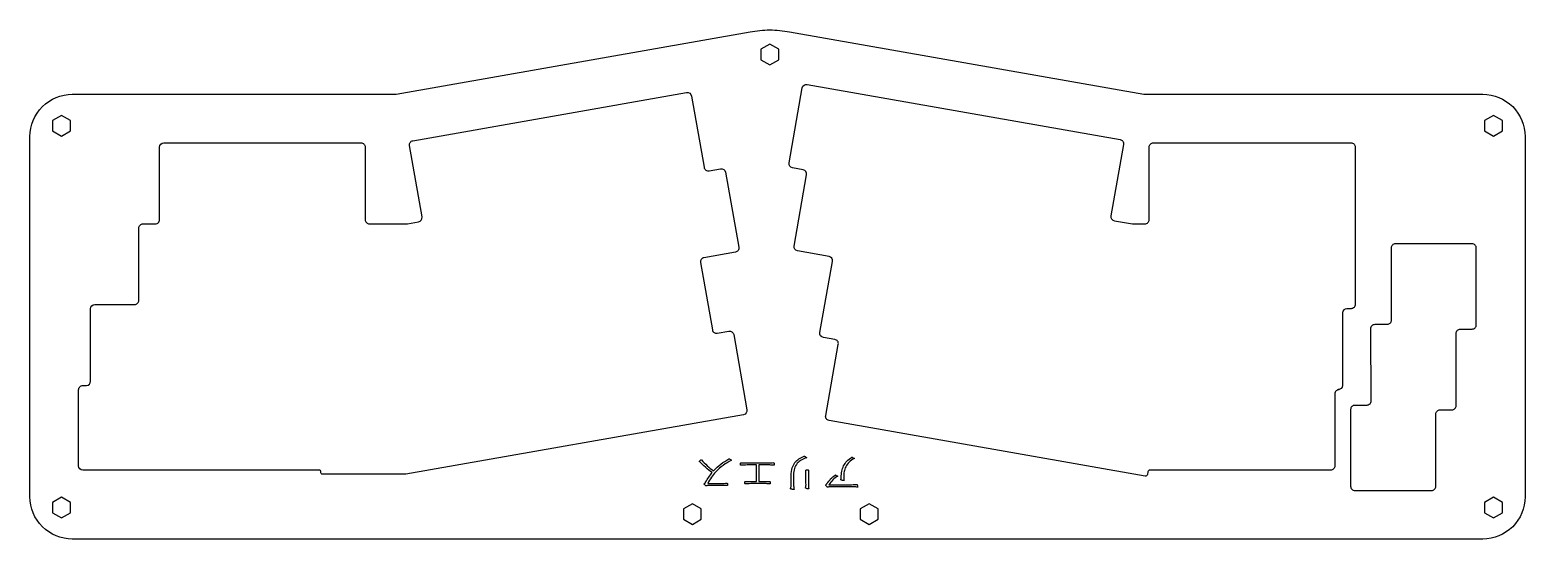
# Model space of a CAD drawing. Header units: millimetres. Extents: x -341 to 12, y -107 to 13.
import ezdxf

# ---------------------------------------------------------------- set-up
doc = ezdxf.new("R2010")
doc.units = ezdxf.units.MM
doc.layers.get('0').update_dxf_attribs({"linetype": 'CONTINUOUS'})

msp = doc.modelspace()

# ---------------------------------------------------------------- linework, layer by layer
for p, q in [((-173.07, -89.4), (-173.07, -89.05)), ((-172.94, -89.51), (-172.98, -89.51)), ((-171.18, -88.97), (-166.87, -88.97)), ((-169.32, -89.47), (-171.17, -89.47)), ((-169.32, -93.39), (-169.32, -89.47)), ((-166.87, -89.47), (-168.76, -89.47)), ((-168.76, -89.47), (-168.76, -93.39)), ((-157.54, -90.63), (-157.17, -90.63)), ((-157.06, -90.74), (-157.06, -90.77)), ((-180.82, -93.83), (-177.7, -93.83)), ((-177.64, -94.31), (-180.58, -94.31)), ((-176.3, -93.77), (-176.27, -93.77)), ((-172.05, -93.82), (-172.05, -93.46)), ((-170.21, -93.39), (-169.32, -93.39)), ((-167.7, -93.87), (-170.2, -93.87)), ((-168.76, -93.39), (-167.72, -93.39)), ((-161.13, -93.73), (-161.13, -91.91)), ((-160.57, -91.83), (-160.57, -93.72)), ((-157.64, -93.77), (-157.64, -92.12)), ((-157.08, -92.15), (-157.08, -93.77)), ((-152.23, -94.13), (-147.29, -94.13)), ((-147.24, -94.61), (-151.63, -94.61)), ((-145.7, -94.05), (-145.66, -94.05))]:
    msp.add_line(p, q)
for points in [[(-340.66, -12, -0.414214), (-330.66, -2), (-254.29, -1.98), (-170.84, 12.73, -0.039146), (-166.17, 13.18, -0.039146), (-161.5, 12.73), (-77.97, -2), (1.95, -2, -0.414214), (11.95, -12), (11.95, -14), (11.95, -94.96), (11.95, -96.96, -0.414214), (1.95, -106.96), (-0.05, -106.96), (-328.66, -106.96), (-330.66, -106.96, -0.414214), (-340.66, -96.96), (-340.66, -94.96), (-340.66, -14)], [(-32.93, -89.68, -0.414256), (-33.93, -90.68), (-76.5, -90.67, 0.364011), (-76.99, -91.09), (-77.1, -91.72, -0.414214), (-77.68, -92.13), (-152.18, -78.99, -0.414338), (-152.99, -77.83), (-150.02, -61.03, 0.414338), (-150.83, -59.87), (-153.54, -59.39, -0.41421), (-154.35, -58.23), (-151.39, -41.44, 0.41421), (-152.2, -40.28), (-159.63, -38.97, -0.414157), (-160.44, -37.81), (-157.48, -20.99, 0.414157), (-158.29, -19.83), (-160.82, -19.38, -0.414188), (-161.63, -18.22), (-158.51, -0.5, -0.414168), (-157.35, 0.32), (-83.57, -12.67, -0.414247), (-82.76, -13.83), (-85.73, -30.67, 0.414175), (-84.92, -31.83), (-80.65, -32.58), (-77.69, -32.58, 0.414214), (-76.69, -31.58), (-76.69, -14.48, -0.414214), (-75.69, -13.48), (-29.1, -13.48, -0.414214), (-28.1, -14.48), (-28.1, -51.6, -0.414214), (-29.1, -52.6), (-30.1, -52.6, 0.41406), (-31.1, -53.6), (-31.11, -70.7, -0.41406), (-32.11, -71.7), (-31.93, -71.7, 0.414214), (-32.93, -72.7)], [(-271.72, -91.65, -0.414214), (-272.02, -91.35), (-272.02, -91, 0.414188), (-272.32, -90.7), (-328.17, -90.7, -0.414188), (-329.17, -89.7), (-329.17, -71.71, -0.414214), (-328.17, -70.71), (-327.35, -70.71, 0.414213), (-326.35, -69.71), (-326.35, -52.59, -0.414213), (-325.35, -51.59), (-315.98, -51.59, 0.414214), (-314.98, -50.59), (-314.98, -33.59, -0.414214), (-313.98, -32.59), (-311.07, -32.59, 0.414214), (-310.07, -31.59), (-310.07, -14.48, -0.414153), (-309.07, -13.48), (-262.58, -13.47, -0.414274), (-261.58, -14.47), (-261.58, -31.58, 0.414214), (-260.58, -32.58), (-251.6, -32.58), (-249, -32.12, 0.414205), (-248.19, -30.96), (-251.16, -14.12, -0.414325), (-250.35, -12.96), (-185.79, -1.61, -0.414094), (-184.64, -2.42), (-181.67, -19.23, 0.414214), (-180.51, -20.04), (-177.78, -19.56, -0.414206), (-176.62, -20.37), (-173.49, -38.1, -0.414221), (-174.3, -39.26), (-181.7, -40.56, 0.414214), (-182.51, -41.72), (-179.72, -57.58, 0.414214), (-178.56, -58.39), (-175.84, -57.91, -0.414231), (-174.69, -58.72), (-171.56, -76.45, -0.414196), (-172.37, -77.61), (-252.02, -91.65)], [(-8.1, -76.45), (-5.3, -76.45, 0.414214), (-4.3, -75.45), (-4.3, -58.4, -0.414214), (-3.3, -57.4), (-0.55, -57.4, 0.414214), (0.45, -56.4), (0.45, -38.3, 0.414214), (-0.55, -37.3), (-18.65, -37.3, 0.414214), (-19.65, -38.3), (-19.65, -55.35, -0.414214), (-20.65, -56.35), (-23.49, -56.35, 0.415752), (-24.49, -57.36), (-24.41, -74.39, -0.415752), (-25.41, -75.4), (-28.2, -75.4, 0.414214), (-29.2, -76.4), (-29.2, -94.5, 0.414214), (-28.2, -95.5), (-10.1, -95.5, 0.414214), (-9.1, -94.5), (-9.1, -77.45, -0.414214)]]:
    msp.add_lwpolyline(points, format="xyb", close=True)
for points in [[(-164.05, 6.15), (-164.05, 8.6), (-166.17, 9.83), (-168.29, 8.6), (-168.29, 6.15), (-166.17, 4.93)], [(-331.11, -8.21), (-333.23, -6.98), (-335.35, -8.21), (-335.35, -10.66), (-333.23, -11.88), (-331.11, -10.66)], [(6.64, -8.21), (4.51, -6.99), (2.39, -8.21), (2.39, -10.66), (4.51, -11.88), (6.64, -10.66)], [(-331.11, -98.3), (-333.23, -97.08), (-335.35, -98.3), (-335.35, -100.75), (-333.23, -101.97), (-331.11, -100.75)], [(-182.32, -99.84), (-184.44, -98.61), (-186.56, -99.84), (-186.56, -102.29), (-184.44, -103.51), (-182.32, -102.29)], [(-140.62, -99.84), (-142.74, -98.61), (-144.86, -99.84), (-144.86, -102.29), (-142.74, -103.51), (-140.62, -102.29)], [(2.39, -98.3), (2.39, -100.75), (4.51, -101.97), (6.64, -100.75), (6.64, -98.3), (4.51, -97.08)]]:
    msp.add_lwpolyline(points, close=True)
for points, knots in [([(-179.46, -90.87), (-178.89, -90.3), (-177.79, -89.21), (-176.48, -88.42), (-175.85, -88.03)], [0, 0, 0, 0, 0.2406342, 0.4601267, 0.4601267, 0.4601267, 0.4601267]), ([(-175.85, -88.03), (-175.83, -88.02), (-175.8, -88.01), (-175.76, -88), (-175.75, -88)], [0, 0, 0, 0, 0.00628395, 0.01088068, 0.01088068, 0.01088068, 0.01088068]), ([(-175.75, -88), (-175.73, -88), (-175.69, -88.01), (-175.66, -88.04), (-175.65, -88.05)], [0, 0, 0, 0, 0.00506408, 0.0113941, 0.0113941, 0.0113941, 0.0113941]), ([(-175.65, -88.05), (-175.59, -88.11), (-175.47, -88.23), (-175.31, -88.31), (-175.23, -88.35)], [0, 0, 0, 0, 0.02439086, 0.05149487, 0.05149487, 0.05149487, 0.05149487]), ([(-160.23, -88.85), (-159.93, -88.56), (-159.31, -87.94), (-158.51, -87.6), (-158.08, -87.42)], [0, 0, 0, 0, 0.1229073, 0.2602061, 0.2602061, 0.2602061, 0.2602061]), ([(-157.47, -87.77), (-157.93, -87.92), (-158.78, -88.2), (-159.43, -88.81), (-159.73, -89.08)], [0, 0, 0, 0, 0.14332, 0.2638128, 0.2638128, 0.2638128, 0.2638128]), ([(-158.08, -87.42), (-158.06, -87.41), (-158.03, -87.4), (-158, -87.4), (-157.98, -87.4)], [0, 0, 0, 0, 0.005567263, 0.009988838, 0.009988838, 0.009988838, 0.009988838]), ([(-157.98, -87.4), (-157.96, -87.4), (-157.91, -87.41), (-157.88, -87.45), (-157.86, -87.47)], [0, 0, 0, 0, 0.00672385, 0.01466686, 0.01466686, 0.01466686, 0.01466686]), ([(-157.86, -87.47), (-157.81, -87.53), (-157.69, -87.65), (-157.55, -87.73), (-157.47, -87.77)], [0, 0, 0, 0, 0.02357222, 0.04938684, 0.04938684, 0.04938684, 0.04938684]), ([(-148.76, -89.67), (-148.53, -89.29), (-148.05, -88.49), (-147.28, -87.96), (-146.88, -87.68)], [0, 0, 0, 0, 0.1319352, 0.2766159, 0.2766159, 0.2766159, 0.2766159]), ([(-146.23, -87.94), (-146.67, -88.2), (-147.51, -88.69), (-148.02, -89.51), (-148.26, -89.9)], [0, 0, 0, 0, 0.1514459, 0.2864272, 0.2864272, 0.2864272, 0.2864272]), ([(-146.88, -87.68), (-146.86, -87.67), (-146.82, -87.65), (-146.79, -87.65), (-146.77, -87.64)], [0, 0, 0, 0, 0.00628395, 0.01184318, 0.01184318, 0.01184318, 0.01184318]), ([(-146.77, -87.64), (-146.75, -87.65), (-146.7, -87.65), (-146.67, -87.68), (-146.65, -87.69)], [0, 0, 0, 0, 0.00622439, 0.01292826, 0.01292826, 0.01292826, 0.01292826]), ([(-146.65, -87.69), (-146.59, -87.75), (-146.46, -87.85), (-146.31, -87.91), (-146.23, -87.94)], [0, 0, 0, 0, 0.02429322, 0.04915634, 0.04915634, 0.04915634, 0.04915634]), ([(-182.74, -88.64), (-182.73, -88.63), (-182.73, -88.6), (-182.7, -88.57), (-182.69, -88.56)], [0, 0, 0, 0, 0.0038602, 0.01016073, 0.01016073, 0.01016073, 0.01016073]), ([(-182.67, -88.74), (-182.69, -88.73), (-182.72, -88.7), (-182.73, -88.66), (-182.74, -88.64)], [0, 0, 0, 0, 0.00717728, 0.01184956, 0.01184956, 0.01184956, 0.01184956]), ([(-182.69, -88.56), (-182.65, -88.52), (-182.57, -88.42), (-182.47, -88.33), (-182.42, -88.27)], [0, 0, 0, 0, 0.01537311, 0.03936978, 0.03936978, 0.03936978, 0.03936978]), ([(-179.79, -91.28), (-180.32, -90.87), (-181.34, -90.09), (-182.24, -89.18), (-182.67, -88.74)], [0, 0, 0, 0, 0.2009555, 0.3844857, 0.3844857, 0.3844857, 0.3844857]), ([(-182.42, -88.27), (-182.41, -88.26), (-182.39, -88.25), (-182.37, -88.24), (-182.36, -88.24)], [0, 0, 0, 0, 0.004079779, 0.006897991, 0.006897991, 0.006897991, 0.006897991]), ([(-182.36, -88.24), (-182.34, -88.24), (-182.31, -88.25), (-182.28, -88.28), (-182.27, -88.29)], [0, 0, 0, 0, 0.0041306, 0.01046062, 0.01046062, 0.01046062, 0.01046062]), ([(-182.27, -88.29), (-181.84, -88.75), (-180.97, -89.69), (-179.97, -90.47), (-179.46, -90.87)], [0, 0, 0, 0, 0.1884399, 0.3817663, 0.3817663, 0.3817663, 0.3817663]), ([(-181.31, -93.53), (-181.07, -93.13), (-180.62, -92.34), (-180.06, -91.63), (-179.79, -91.28)], [0, 0, 0, 0, 0.1393495, 0.2717971, 0.2717971, 0.2717971, 0.2717971]), ([(-178.91, -91.09), (-179.27, -91.5), (-180, -92.35), (-180.54, -93.33), (-180.82, -93.83)], [0, 0, 0, 0, 0.1639332, 0.334637, 0.334637, 0.334637, 0.334637]), ([(-175.23, -88.35), (-175.91, -88.73), (-177.25, -89.48), (-178.36, -90.56), (-178.91, -91.09)], [0, 0, 0, 0, 0.2325883, 0.4605984, 0.4605984, 0.4605984, 0.4605984]), ([(-173.07, -89.05), (-173.06, -89.02), (-173.05, -88.95), (-172.98, -88.95), (-172.94, -88.94)], [0, 0, 0, 0, 0.00904474, 0.01932332, 0.01932332, 0.01932332, 0.01932332]), ([(-172.98, -89.51), (-173.01, -89.51), (-173.06, -89.49), (-173.07, -89.43), (-173.07, -89.4)], [0, 0, 0, 0, 0.00716481, 0.01586954, 0.01586954, 0.01586954, 0.01586954]), ([(-172.94, -88.94), (-172.86, -88.94), (-172.66, -88.95), (-172.47, -88.95), (-172.36, -88.95)], [0, 0, 0, 0, 0.02478508, 0.05811386, 0.05811386, 0.05811386, 0.05811386]), ([(-171.17, -89.47), (-171.4, -89.47), (-171.99, -89.48), (-172.58, -89.5), (-172.94, -89.51)], [0, 0, 0, 0, 0.0695888, 0.1768172, 0.1768172, 0.1768172, 0.1768172]), ([(-172.36, -88.95), (-172.13, -88.96), (-171.74, -88.97), (-171.34, -88.97), (-171.18, -88.97)], [0, 0, 0, 0, 0.0684971, 0.1176939, 0.1176939, 0.1176939, 0.1176939]), ([(-166.87, -88.97), (-166.68, -88.97), (-166.17, -88.96), (-165.66, -88.94), (-165.33, -88.92)], [0, 0, 0, 0, 0.0562877, 0.1538906, 0.1538906, 0.1538906, 0.1538906]), ([(-165.15, -89.52), (-165.4, -89.5), (-165.97, -89.47), (-166.54, -89.47), (-166.87, -89.47)], [0, 0, 0, 0, 0.0745529, 0.1719726, 0.1719726, 0.1719726, 0.1719726]), ([(-165.33, -88.92), (-165.29, -88.93), (-165.22, -88.94), (-165.19, -89.02), (-165.18, -89.05)], [0, 0, 0, 0, 0.01065444, 0.02173665, 0.02173665, 0.02173665, 0.02173665]), ([(-165.18, -89.05), (-165.17, -89.15), (-165.16, -89.3), (-165.15, -89.45), (-165.15, -89.52)], [0, 0, 0, 0, 0.02731021, 0.04648924, 0.04648924, 0.04648924, 0.04648924]), ([(-161.13, -91.91), (-161.11, -91.31), (-161.07, -90.2), (-160.49, -89.27), (-160.23, -88.85)], [0, 0, 0, 0, 0.1778314, 0.3242137, 0.3242137, 0.3242137, 0.3242137]), ([(-159.73, -89.08), (-159.97, -89.47), (-160.51, -90.3), (-160.55, -91.3), (-160.57, -91.83)], [0, 0, 0, 0, 0.1346148, 0.2921645, 0.2921645, 0.2921645, 0.2921645]), ([(-157.66, -90.77), (-157.66, -90.73), (-157.65, -90.65), (-157.58, -90.64), (-157.54, -90.63)], [0, 0, 0, 0, 0.01104989, 0.02086574, 0.02086574, 0.02086574, 0.02086574]), ([(-157.64, -92.12), (-157.64, -91.9), (-157.64, -91.45), (-157.66, -91), (-157.66, -90.77)], [0, 0, 0, 0, 0.0666544, 0.1348051, 0.1348051, 0.1348051, 0.1348051]), ([(-157.17, -90.63), (-157.14, -90.64), (-157.07, -90.64), (-157.06, -90.71), (-157.06, -90.74)], [0, 0, 0, 0, 0.00884062, 0.01737245, 0.01737245, 0.01737245, 0.01737245]), ([(-157.06, -90.77), (-157.07, -91.05), (-157.08, -91.5), (-157.08, -91.96), (-157.08, -92.15)], [0, 0, 0, 0, 0.0818076, 0.1377191, 0.1377191, 0.1377191, 0.1377191]), ([(-149.32, -92.4), (-149.3, -91.91), (-149.26, -90.96), (-148.92, -90.08), (-148.76, -89.67)], [0, 0, 0, 0, 0.1481161, 0.2808301, 0.2808301, 0.2808301, 0.2808301]), ([(-148.26, -89.9), (-148.4, -90.27), (-148.71, -91.07), (-148.74, -91.93), (-148.75, -92.39)], [0, 0, 0, 0, 0.1176606, 0.2554096, 0.2554096, 0.2554096, 0.2554096]), ([(-181.64, -93.96), (-181.64, -93.93), (-181.63, -93.88), (-181.59, -93.85), (-181.57, -93.83)], [0, 0, 0, 0, 0.00778671, 0.01530073, 0.01530073, 0.01530073, 0.01530073]), ([(-181.6, -94.07), (-181.61, -94.06), (-181.63, -94.02), (-181.64, -93.98), (-181.64, -93.96)], [0, 0, 0, 0, 0.006198, 0.0122795, 0.0122795, 0.0122795, 0.0122795]), ([(-181.29, -94.36), (-181.34, -94.32), (-181.45, -94.24), (-181.55, -94.13), (-181.6, -94.07)], [0, 0, 0, 0, 0.01977162, 0.04221995, 0.04221995, 0.04221995, 0.04221995]), ([(-181.57, -93.83), (-181.52, -93.8), (-181.42, -93.71), (-181.35, -93.6), (-181.31, -93.53)], [0, 0, 0, 0, 0.01625049, 0.04046168, 0.04046168, 0.04046168, 0.04046168]), ([(-181.16, -94.41), (-181.18, -94.41), (-181.23, -94.41), (-181.27, -94.38), (-181.29, -94.36)], [0, 0, 0, 0, 0.00730487, 0.01431833, 0.01431833, 0.01431833, 0.01431833]), ([(-181.09, -94.4), (-181.1, -94.4), (-181.12, -94.41), (-181.14, -94.41), (-181.16, -94.41)], [0, 0, 0, 0, 0.003358598, 0.007038972, 0.007038972, 0.007038972, 0.007038972]), ([(-180.58, -94.31), (-180.69, -94.31), (-180.86, -94.31), (-181.02, -94.37), (-181.09, -94.4)], [0, 0, 0, 0, 0.03156244, 0.05182942, 0.05182942, 0.05182942, 0.05182942]), ([(-177.7, -93.83), (-177.44, -93.82), (-176.97, -93.82), (-176.5, -93.79), (-176.3, -93.77)], [0, 0, 0, 0, 0.0787468, 0.1402802, 0.1402802, 0.1402802, 0.1402802]), ([(-176.14, -94.34), (-176.34, -94.33), (-176.84, -94.31), (-177.35, -94.31), (-177.64, -94.31)], [0, 0, 0, 0, 0.0618066, 0.1504327, 0.1504327, 0.1504327, 0.1504327]), ([(-176.27, -93.77), (-176.25, -93.78), (-176.2, -93.78), (-176.19, -93.83), (-176.18, -93.85)], [0, 0, 0, 0, 0.00644665, 0.01322678, 0.01322678, 0.01322678, 0.01322678]), ([(-176.18, -93.85), (-176.17, -93.93), (-176.14, -94.1), (-176.14, -94.26), (-176.14, -94.34)], [0, 0, 0, 0, 0.02439361, 0.04907627, 0.04907627, 0.04907627, 0.04907627]), ([(-172.05, -93.46), (-172.04, -93.43), (-172.03, -93.37), (-171.97, -93.36), (-171.94, -93.36)], [0, 0, 0, 0, 0.00853183, 0.01737245, 0.01737245, 0.01737245, 0.01737245]), ([(-171.95, -93.9), (-171.98, -93.9), (-172.04, -93.89), (-172.04, -93.84), (-172.05, -93.82)], [0, 0, 0, 0, 0.00764671, 0.01467609, 0.01467609, 0.01467609, 0.01467609]), ([(-170.2, -93.87), (-170.48, -93.88), (-171.06, -93.88), (-171.65, -93.89), (-171.95, -93.9)], [0, 0, 0, 0, 0.0836214, 0.1753225, 0.1753225, 0.1753225, 0.1753225]), ([(-171.94, -93.36), (-171.69, -93.36), (-171.11, -93.38), (-170.54, -93.39), (-170.21, -93.39)], [0, 0, 0, 0, 0.0747393, 0.1728866, 0.1728866, 0.1728866, 0.1728866]), ([(-167.72, -93.39), (-167.45, -93.38), (-166.95, -93.38), (-166.44, -93.36), (-166.21, -93.35)], [0, 0, 0, 0, 0.0804503, 0.1509457, 0.1509457, 0.1509457, 0.1509457]), ([(-166.08, -93.91), (-166.31, -93.9), (-166.85, -93.88), (-167.39, -93.87), (-167.7, -93.87)], [0, 0, 0, 0, 0.068666, 0.162177, 0.162177, 0.162177, 0.162177]), ([(-166.21, -93.35), (-166.18, -93.35), (-166.12, -93.37), (-166.11, -93.44), (-166.1, -93.47)], [0, 0, 0, 0, 0.00787046, 0.01820903, 0.01820903, 0.01820903, 0.01820903]), ([(-166.1, -93.47), (-166.09, -93.54), (-166.08, -93.69), (-166.08, -93.84), (-166.08, -93.91)], [0, 0, 0, 0, 0.02104713, 0.04400154, 0.04400154, 0.04400154, 0.04400154]), ([(-161.27, -95.03), (-161.27, -95.01), (-161.26, -94.97), (-161.25, -94.94), (-161.24, -94.92)], [0, 0, 0, 0, 0.00505819, 0.01074855, 0.01074855, 0.01074855, 0.01074855]), ([(-161.18, -95.15), (-161.21, -95.14), (-161.26, -95.11), (-161.26, -95.05), (-161.27, -95.03)], [0, 0, 0, 0, 0.00820327, 0.01631888, 0.01631888, 0.01631888, 0.01631888]), ([(-161.24, -94.92), (-161.21, -94.79), (-161.12, -94.4), (-161.13, -94), (-161.13, -93.73)], [0, 0, 0, 0, 0.0408416, 0.1199887, 0.1199887, 0.1199887, 0.1199887]), ([(-160.45, -95.29), (-160.58, -95.28), (-160.83, -95.26), (-161.07, -95.19), (-161.18, -95.15)], [0, 0, 0, 0, 0.04089793, 0.07474136, 0.07474136, 0.07474136, 0.07474136]), ([(-160.57, -93.72), (-160.57, -94.03), (-160.57, -94.56), (-160.48, -95.08), (-160.45, -95.29)], [0, 0, 0, 0, 0.0930676, 0.157926, 0.157926, 0.157926, 0.157926]), ([(-157.77, -94.87), (-157.77, -94.85), (-157.77, -94.82), (-157.75, -94.79), (-157.74, -94.77)], [0, 0, 0, 0, 0.004575602, 0.009818944, 0.009818944, 0.009818944, 0.009818944]), ([(-157.67, -94.98), (-157.7, -94.97), (-157.76, -94.95), (-157.77, -94.89), (-157.77, -94.87)], [0, 0, 0, 0, 0.00854143, 0.01626184, 0.01626184, 0.01626184, 0.01626184]), ([(-157.74, -94.77), (-157.71, -94.66), (-157.62, -94.33), (-157.63, -94), (-157.64, -93.77)], [0, 0, 0, 0, 0.0345226, 0.1011051, 0.1011051, 0.1011051, 0.1011051]), ([(-156.96, -95.12), (-157.09, -95.11), (-157.34, -95.08), (-157.57, -95.01), (-157.67, -94.98)], [0, 0, 0, 0, 0.03972315, 0.0727961, 0.0727961, 0.0727961, 0.0727961]), ([(-157.08, -93.77), (-157.08, -94.04), (-157.08, -94.49), (-157, -94.94), (-156.96, -95.12)], [0, 0, 0, 0, 0.0795263, 0.1360587, 0.1360587, 0.1360587, 0.1360587]), ([(-153, -94.23), (-152.99, -94.2), (-152.99, -94.14), (-152.93, -94.11), (-152.91, -94.09)], [0, 0, 0, 0, 0.00870473, 0.01744364, 0.01744364, 0.01744364, 0.01744364]), ([(-152.96, -94.34), (-152.97, -94.32), (-152.99, -94.29), (-153, -94.25), (-153, -94.23)], [0, 0, 0, 0, 0.00569429, 0.01163449, 0.01163449, 0.01163449, 0.01163449]), ([(-152.66, -94.65), (-152.72, -94.6), (-152.82, -94.51), (-152.91, -94.39), (-152.96, -94.34)], [0, 0, 0, 0, 0.022197, 0.04325015, 0.04325015, 0.04325015, 0.04325015]), ([(-152.91, -94.09), (-152.87, -94.06), (-152.79, -94), (-152.73, -93.91), (-152.7, -93.86)], [0, 0, 0, 0, 0.01402162, 0.03128238, 0.03128238, 0.03128238, 0.03128238]), ([(-152.7, -93.86), (-152.42, -93.48), (-151.87, -92.72), (-151.14, -92.15), (-150.78, -91.86)], [0, 0, 0, 0, 0.1405221, 0.2781305, 0.2781305, 0.2781305, 0.2781305]), ([(-152.54, -94.7), (-152.56, -94.7), (-152.6, -94.69), (-152.64, -94.66), (-152.66, -94.65)], [0, 0, 0, 0, 0.00586573, 0.0133, 0.0133, 0.0133, 0.0133]), ([(-152.4, -94.67), (-152.42, -94.68), (-152.46, -94.7), (-152.51, -94.7), (-152.54, -94.7)], [0, 0, 0, 0, 0.00706428, 0.0145465, 0.0145465, 0.0145465, 0.0145465]), ([(-151.63, -94.61), (-151.8, -94.61), (-152.06, -94.6), (-152.31, -94.65), (-152.4, -94.67)], [0, 0, 0, 0, 0.05092439, 0.07705343, 0.07705343, 0.07705343, 0.07705343]), ([(-150.16, -92.08), (-150.57, -92.37), (-151.38, -92.93), (-151.95, -93.74), (-152.23, -94.13)], [0, 0, 0, 0, 0.1500401, 0.2934038, 0.2934038, 0.2934038, 0.2934038]), ([(-150.78, -91.86), (-150.77, -91.85), (-150.73, -91.84), (-150.7, -91.83), (-150.68, -91.83)], [0, 0, 0, 0, 0.00513276, 0.01031177, 0.01031177, 0.01031177, 0.01031177]), ([(-150.68, -91.83), (-150.66, -91.83), (-150.63, -91.84), (-150.6, -91.86), (-150.58, -91.87)], [0, 0, 0, 0, 0.00557929, 0.01116926, 0.01116926, 0.01116926, 0.01116926]), ([(-150.58, -91.87), (-150.52, -91.92), (-150.39, -92.01), (-150.24, -92.06), (-150.16, -92.08)], [0, 0, 0, 0, 0.0233614, 0.04726506, 0.04726506, 0.04726506, 0.04726506]), ([(-149.44, -92.89), (-149.44, -92.87), (-149.44, -92.84), (-149.42, -92.8), (-149.41, -92.78)], [0, 0, 0, 0, 0.00531812, 0.01182574, 0.01182574, 0.01182574, 0.01182574]), ([(-149.33, -93.03), (-149.36, -93.02), (-149.42, -92.99), (-149.44, -92.92), (-149.44, -92.89)], [0, 0, 0, 0, 0.01049592, 0.01941374, 0.01941374, 0.01941374, 0.01941374]), ([(-149.41, -92.78), (-149.38, -92.72), (-149.32, -92.61), (-149.32, -92.47), (-149.32, -92.4)], [0, 0, 0, 0, 0.01856512, 0.03908238, 0.03908238, 0.03908238, 0.03908238]), ([(-148.65, -93.16), (-148.78, -93.15), (-149.01, -93.13), (-149.23, -93.06), (-149.33, -93.03)], [0, 0, 0, 0, 0.03927649, 0.06918073, 0.06918073, 0.06918073, 0.06918073]), ([(-148.75, -92.39), (-148.75, -92.53), (-148.74, -92.79), (-148.68, -93.04), (-148.65, -93.16)], [0, 0, 0, 0, 0.03975559, 0.07753393, 0.07753393, 0.07753393, 0.07753393]), ([(-147.29, -94.13), (-147.04, -94.13), (-146.5, -94.12), (-145.98, -94.07), (-145.7, -94.05)], [0, 0, 0, 0, 0.075712, 0.1594399, 0.1594399, 0.1594399, 0.1594399]), ([(-145.45, -94.69), (-145.75, -94.67), (-146.35, -94.62), (-146.95, -94.61), (-147.24, -94.61)], [0, 0, 0, 0, 0.0921055, 0.1794076, 0.1794076, 0.1794076, 0.1794076]), ([(-145.66, -94.05), (-145.62, -94.05), (-145.56, -94.06), (-145.54, -94.12), (-145.53, -94.15)], [0, 0, 0, 0, 0.00950739, 0.01818898, 0.01818898, 0.01818898, 0.01818898]), ([(-145.53, -94.15), (-145.51, -94.26), (-145.48, -94.44), (-145.46, -94.62), (-145.45, -94.69)], [0, 0, 0, 0, 0.03187041, 0.05427954, 0.05427954, 0.05427954, 0.05427954])]:
    msp.add_open_spline(points, degree=3, knots=knots)

doc.saveas('drawing.dxf')
